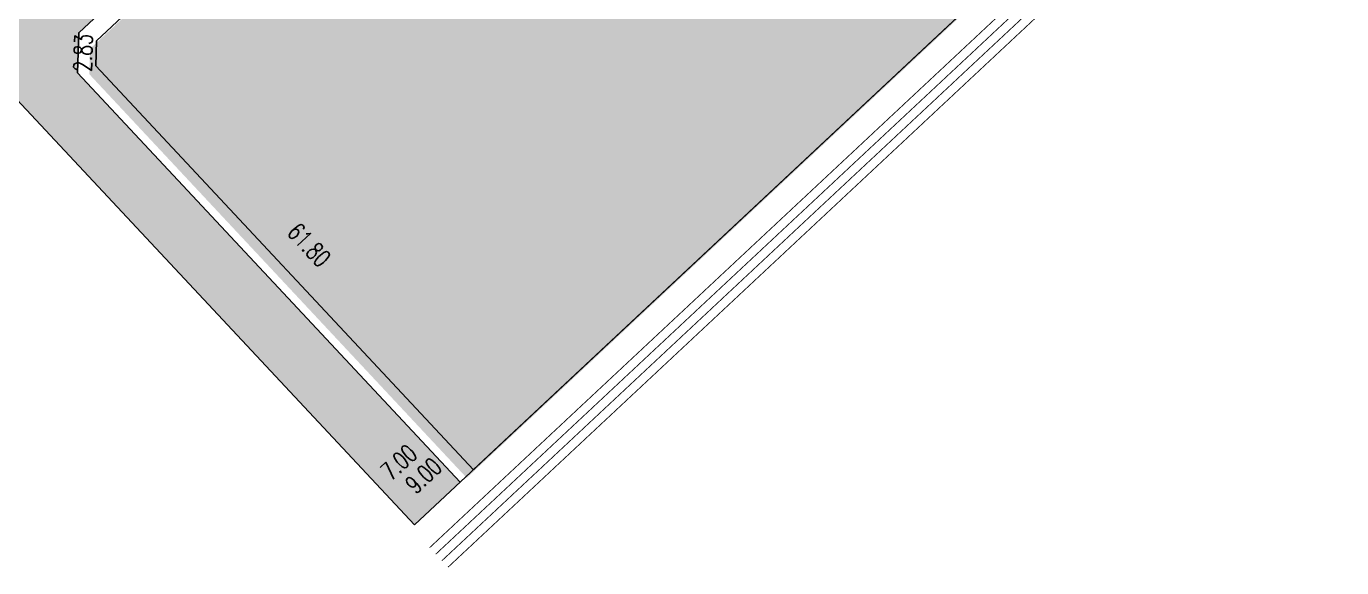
# Model space of a CAD drawing. Header units: metres. Extents: x 437145 to 438174, y 9614495 to 9615043.
# Drawn here: x 437337.3 to 437484.4, y 9614518.9 to 9614579.4 of the extents above; entities that cross this region are included whole.
import ezdxf

# ---------------------------------------------------------------- set-up
doc = ezdxf.new("R2010")
doc.units = ezdxf.units.M
doc.header["$PDMODE"] = 35
doc.header["$PDSIZE"] = 0.1
doc.layers.add('Borda da Terraplenagem', color=7, linetype='Continuous', lineweight=13)
for name, color, linetype in [('COTAS', 10, 'Continuous'), ('Layer3', 1, 'Continuous'), ('M_FIO', 32, 'Continuous')]:
    doc.layers.add(name, color=color, linetype=linetype)
doc.styles.add('COTAS', font='romans.shx', dxfattribs={"width": 0.7})
doc.dimstyles.new('C-75', dxfattribs={"dimtxt": 2, "dimasz": 0.2, "dimexe": 0, "dimexo": 0, "dimgap": 1, "dimtad": 0, "dimzin": 4, "dimdsep": 46, "dimtxsty": 'COTAS', "dimblk1": 'BOL-COT', "dimblk2": 'BOL-COT', "dimsah": 1, "dimcen": 0.1, "dimse1": 1, "dimse2": 1, "dimsd1": 1, "dimsd2": 1, "dimclrd": 8, "dimclre": 256, "dimaunit": 1, "dimadec": 3, "dimazin": 0, "dimtfac": 0.5, "dimtix": 1, "dimtmove": 0, "dimatfit": 3, "dimldrblk": 'BOL-COT', "dimfxl": 1, "dimtolj": 1, "dimtzin": 0, "dimarcsym": 0})

# ---------------------------------------------------------------- blocks, each defined once
blk = doc.blocks.new('*D847')
at = {"layer": 'Defpoints', "color": 0, "transparency": 16777216}
for p in [(2435.28, 990.54), (2435.28, 928.74), (2439.04, 928.74)]:
    blk.add_point(p, dxfattribs=at)
at = {"layer": 'Layer3', "transparency": 16777216, "insert": (2439.04, 959.64), "char_height": 2, "attachment_point": 5, "rotation": 270.002, "style": 'COTAS'}
blk.add_mtext('\\A1;61.80', dxfattribs=at)
blk = doc.blocks.new('BOL-COT')
at = {"layer": 'COTAS'}
for p, q in [((-2, 0), (2, 0)), ((0, -3), (0, 3))]:
    blk.add_line(p, q, dxfattribs=at)
blk.add_circle((0, 0), 0.4, dxfattribs=at)
blk = doc.blocks.new('*D848')
at = {"layer": 'Defpoints', "color": 0, "transparency": 16777216}
for p in [(2437.28, 992.54), (2434.24, 991.58), (2435.28, 990.54)]:
    blk.add_point(p, dxfattribs=at)
at = {"layer": 'Layer3', "transparency": 16777216, "insert": (2435.24, 992.58), "char_height": 2, "attachment_point": 5, "rotation": 45.002, "style": 'COTAS'}
blk.add_mtext('\\A1;2.83', dxfattribs=at)
blk = doc.blocks.new('*D876')
at = {"layer": 'Defpoints', "color": 0, "transparency": 16777216}
for p in [(2435.28, 932.1), (2426.28, 928.74), (2435.28, 928.74)]:
    blk.add_point(p, dxfattribs=at)
at = {"layer": 'Layer3', "transparency": 16777216, "insert": (2430.78, 932.1), "char_height": 2, "attachment_point": 5, "rotation": 0.002, "style": 'COTAS'}
blk.add_mtext('\\A1;9.00', dxfattribs=at)
blk = doc.blocks.new('*D877')
at = {"layer": 'Defpoints', "color": 0, "transparency": 16777216}
for p in [(2426.28, 935.63), (2433.28, 935.59), (2433.28, 935.03)]:
    blk.add_point(p, dxfattribs=at)
at = {"layer": 'Layer3', "transparency": 16777216, "insert": (2429.78, 935.05), "char_height": 2, "attachment_point": 5, "rotation": 359.616, "style": 'COTAS'}
blk.add_mtext('\\A1;7.00', dxfattribs=at)
blk = doc.blocks.new('*D895')
at = {"layer": 'Defpoints', "color": 0, "transparency": 16777216}
for p in [(2437.24, 1003.7), (2437.24, 992.7), (2438.91, 992.7)]:
    blk.add_point(p, dxfattribs=at)
at = {"layer": 'Layer3', "transparency": 16777216, "insert": (2438.91, 998.2), "char_height": 2, "attachment_point": 5, "rotation": 270.002, "style": 'COTAS'}
blk.add_mtext('\\A1;11.00', dxfattribs=at)
blk = doc.blocks.new('*D915')
at = {"layer": 'Defpoints', "color": 0, "transparency": 16777216}
for p in [(2437.27, 992.53), (2692.95, 992.54), (2692.95, 988.64)]:
    blk.add_point(p, dxfattribs=at)
at = {"layer": 'Layer3', "transparency": 16777216, "insert": (2565.11, 988.64), "char_height": 2, "attachment_point": 5, "rotation": 0.002, "style": 'COTAS'}
blk.add_mtext('\\A1;255.68', dxfattribs=at)
blk = doc.blocks.new('atutu')
h = blk.add_hatch(color=252)
h.dxf.hatch_style = 1
h.paths.add_polyline_path([(2863.271, 1159.558), (2832.441, 1159.557), (2829.27, 1162.729), (2829.271, 1186.557), (2822.271, 1186.557), (2822.27, 1162.728), (2819.098, 1159.557), (2712.444, 1159.553), (2709.272, 1162.724), (2709.271, 1186.548), (2702.271, 1186.553), (2702.272, 1162.724), (2699.101, 1159.552), (2531.944, 1159.546), (2528.772, 1162.718), (2528.771, 1186.546), (2521.771, 1186.546), (2521.772, 1162.718), (2518.601, 1159.546), (2436.444, 1159.543), (2433.273, 1162.713), (2433.273, 1186.282), (2426.273, 1186.282), (2426.282, 928.758), (2433.282, 928.743), (2433.28, 991.384), (2436.439, 994.543), (2521.437, 994.546), (2521.437, 994.546), (2524.218, 994.546), (2531.218, 994.546), (2534.78, 994.547), (2534.769, 994.547), (2792.107, 994.556), (2795.278, 991.384), (2795.281, 928.756), (2802.281, 928.756), (2802.278, 991.395), (2805.439, 994.556), (2853.118, 994.558), (2856.278, 991.397), (2856.281, 928.758), (2863.271, 928.758)])
h.paths.add_polyline_path([(2612.273, 1149.378), (2612.278, 1004.721), (2609.106, 1001.549), (2561.45, 1001.548), (2558.278, 1004.719), (2558.273, 1149.376), (2561.444, 1152.548), (2609.101, 1152.549)], flags=16)
h.paths.add_polyline_path([(2619.273, 1149.378), (2622.444, 1152.55), (2670.101, 1152.551), (2673.273, 1149.38), (2673.278, 1004.723), (2670.106, 1001.551), (2622.45, 1001.55), (2619.278, 1004.721)], flags=16)
h.paths.add_polyline_path([(2551.273, 1149.376), (2551.278, 1004.719), (2548.106, 1001.547), (2500.45, 1001.545), (2497.278, 1004.717), (2497.273, 1149.374), (2500.444, 1152.545), (2548.101, 1152.547)], flags=16)
h.paths.add_polyline_path([(2680.273, 1149.38), (2683.444, 1152.552), (2731.101, 1152.554), (2734.273, 1149.382), (2734.278, 1004.725), (2731.106, 1001.554), (2683.45, 1001.552), (2680.278, 1004.723)], flags=16)
h.paths.add_polyline_path([(2490.273, 1149.373), (2490.278, 1004.717), (2487.106, 1001.545), (2436.452, 1001.543), (2433.279, 1004.716), (2433.274, 1149.373), (2436.444, 1152.543), (2487.101, 1152.545)], flags=16)
h.paths.add_polyline_path([(2741.273, 1149.382), (2744.444, 1152.554), (2792.101, 1152.556), (2795.273, 1149.384), (2795.278, 1004.727), (2792.106, 1001.556), (2744.45, 1001.554), (2741.278, 1004.725)], flags=16)
h.paths.add_polyline_path([(2802.273, 1149.384), (2805.444, 1152.556), (2853.101, 1152.558), (2856.273, 1149.386), (2856.278, 1004.73), (2853.106, 1001.558), (2805.45, 1001.556), (2802.278, 1004.728)], flags=16)
at = {"layer": 'Layer3'}
h = blk.add_hatch(dxfattribs=at)
h.set_pattern_fill('AR-SAND', color=85)
h.set_pattern_definition([(37.5, (-475198.4406, -9591283.7162), (-0.0629933581, 1.92682376901), [0, -1.52, 0, -1.7, 0, -1.625]), (7.5, (-475198.4406, -9591283.7162), (1.7697767053, 2.8221460652), [0, -0.82, 0, -1.37, 0, -0.525]), (327.5, (-475199.6706, -9591283.7162), (3.11414186175, 0.00565905354), [0, -0.5, 0, -1.8, 0, -2.35]), (317.5, (-475199.6706, -9591283.7162), (3.0061266046, 0.8776755649), [0, -0.25, 0, -1.18, 0, -1.35])])
h.paths.add_polyline_path([(2436.127, 992.384), (2434.127, 990.384), (2434.129, 928.596), (2693.799, 928.596), (2693.797, 990.394), (2691.797, 992.394)])
h.paths.add_polyline_path([(2562.125, 959.38, -1), (2555.759, 959.38, -1)], flags=0)
h.paths.add_polyline_path([(2559.99, 986.99), (2567.923, 986.991), (2567.923, 989.991), (2559.99, 989.99)], flags=24)
h.paths.add_polyline_path([(2688.788, 962.76), (2688.788, 956.227), (2691.788, 956.227), (2691.788, 962.76)], flags=24)
h.paths.add_polyline_path([(2435.672, 962.751), (2435.672, 956.218), (2438.672, 956.218), (2438.672, 962.751)], flags=24)
h.paths.add_polyline_path([(2555.31, 955.797), (2562.316, 955.797), (2562.315, 963.357), (2555.309, 963.357)], flags=24)
h.paths.add_polyline_path([(2559.997, 931.098), (2567.931, 931.098), (2567.931, 934.098), (2559.997, 934.098)], flags=24)
h.paths.add_polyline_path([(2535.918, 962.316), (2582.059, 962.281), (2582.063, 968.373), (2535.923, 968.409)], flags=24)
at = {"layer": 'Layer3', "color": 0}
blk.add_line((2435.278, 990.543), (2437.278, 992.543), dxfattribs=at)
for points in [[(2829.271, 1186.553), (2863.271, 1186.554), (2863.271, 928.758), (2435.281, 928.759)], [(2437.278, 992.543), (2692.948, 992.552)], [(2435.278, 990.543), (2435.281, 928.743)], [(2426.282, 928.758), (2863.281, 928.758)]]:
    blk.add_lwpolyline(points, dxfattribs=at)
at = {"layer": 'M_FIO'}
blk.add_line((2433.28, 991.384), (2436.45, 994.554), dxfattribs=at)
blk.add_line((2433.28, 991.384), (2436.45, 994.554), dxfattribs=at)
for points in [[(2426.273, 1186.078), (2426.282, 928.758)], [(2426.273, 1186.078), (2426.282, 928.758)], [(2436.45, 994.543), (2534.78, 994.547)], [(2436.45, 994.543), (2521.437, 994.546)], [(2433.28, 991.373), (2433.282, 928.743)], [(2433.28, 991.373), (2433.282, 928.743)]]:
    blk.add_lwpolyline(points, dxfattribs=at)
at = {"layer": 'Layer3', "color": 0}
dim = blk.add_aligned_dim(p1=(2437.239, 1003.696), p2=(2437.24, 992.696), distance=1.673, dimstyle='C-75', override={"dimfxl": 1.25}, dxfattribs=at)
dim.commit()
dim.dimension.update_dxf_attribs({"geometry": '*D895', "text_midpoint": (2438.913, 998.196)})
for p1, p2, distance, picture, middle in [((2437.278, 992.543), (2435.278, 990.543), -1.469, '*D848', (2435.24, 992.581)), ((2437.267, 992.531), (2692.948, 992.54), -3.898, '*D915', (2565.108, 988.637)), ((2435.278, 990.543), (2435.281, 928.743), 3.759, '*D847', (2439.039, 959.643)), ((2426.282, 935.634), (2433.282, 935.588), -0.556, '*D877', (2429.778, 935.055)), ((2426.282, 928.743), (2435.281, 928.743), 3.361, '*D876', (2430.781, 932.103))]:
    dim = blk.add_aligned_dim(p1=p1, p2=p2, distance=distance, dimstyle='C-75', dxfattribs=at)
    dim.commit()
    dim.dimension.update_dxf_attribs({"geometry": picture, "text_midpoint": middle})

msp = doc.modelspace()

# ---------------------------------------------------------------- linework, layer by layer
at = {"layer": 'Borda da Terraplenagem', "color": 5, "const_width": 0.1}
for points in [[(437382.41652, 9614521.15674), (437702.95222, 9614820.80882)], [(437384.46766, 9614518.96748), (437705.00095, 9614818.61731)]]:
    msp.add_lwpolyline(points, dxfattribs=at)
at = {"layer": 'Borda da Terraplenagem', "color": 4, "const_width": 0.1}
for points in [[(437383.10024, 9614520.42698), (437703.63513, 9614820.07831)], [(437383.78395, 9614519.69723), (437704.31804, 9614819.34781)]]:
    msp.add_lwpolyline(points, dxfattribs=at)

# ---------------------------------------------------------------- block references
at = {"rotation": 43.07140519794264}
msp.add_blockref('atutu', (436242.56989, 9612188.32106), dxfattribs=at)

doc.saveas('drawing.dxf')
